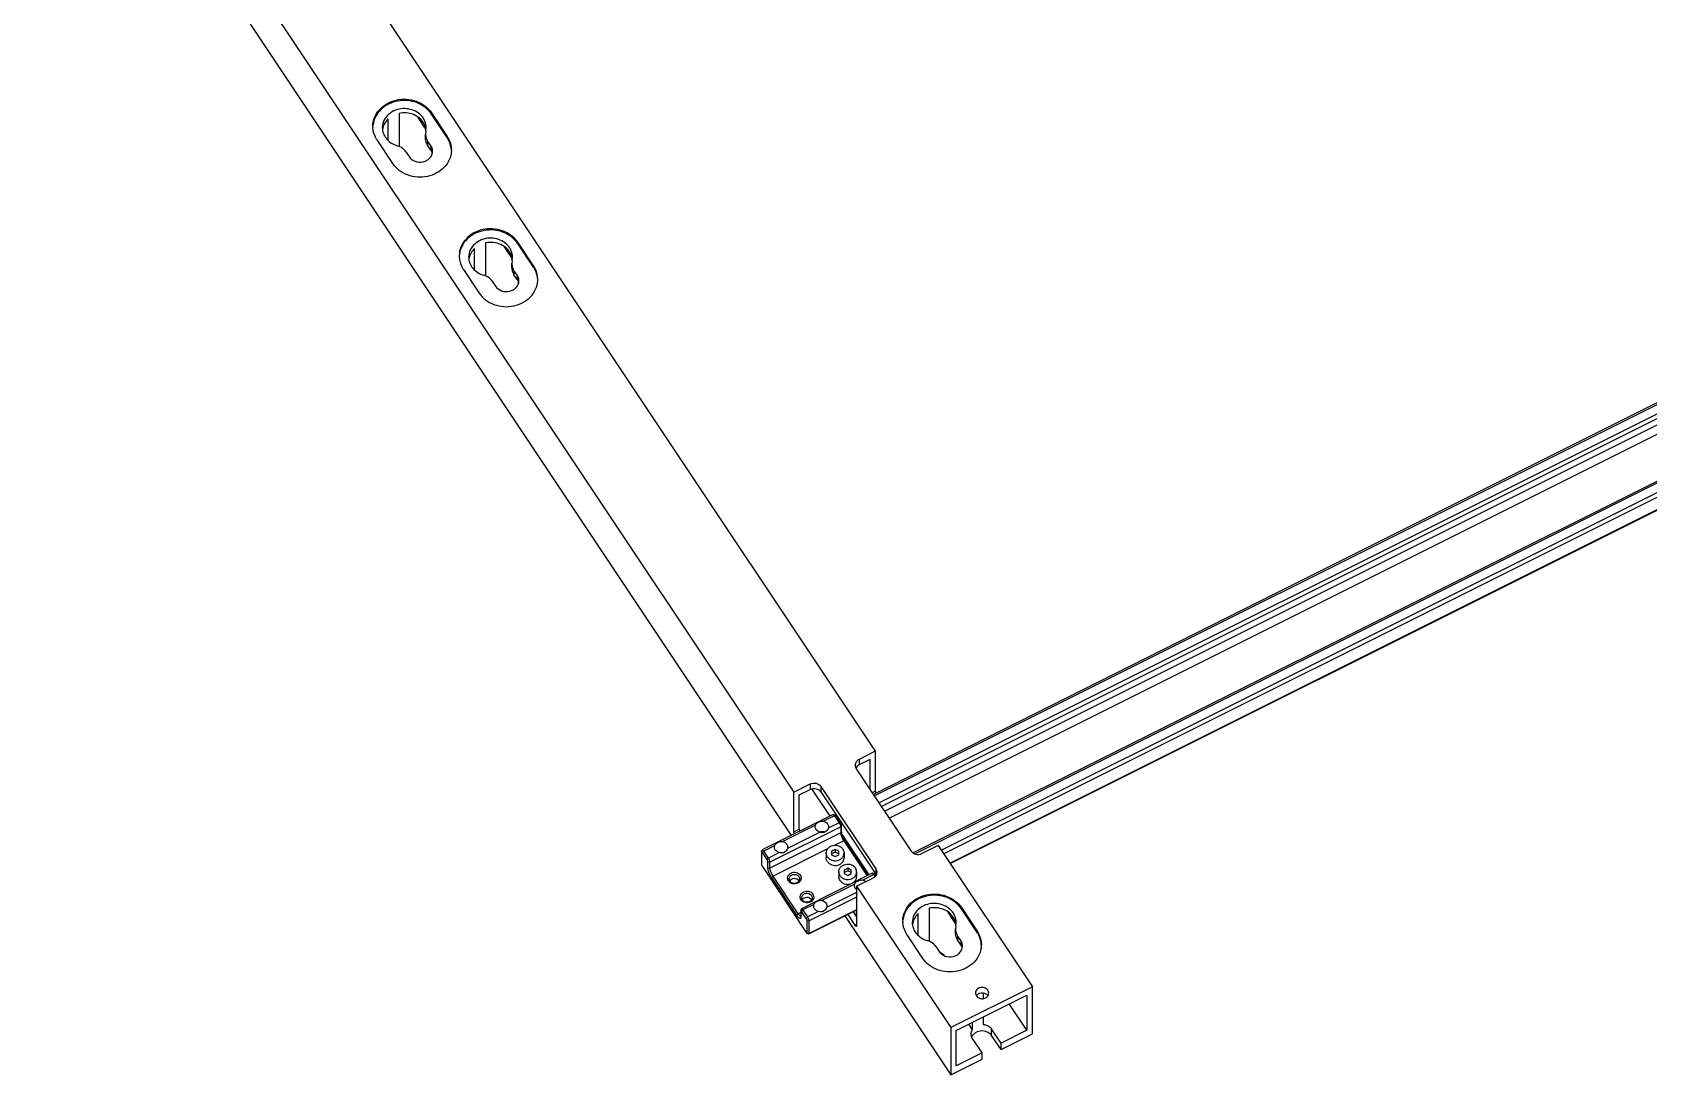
# Model space of a CAD drawing. Header units: millimetres. Extents: x 562 to 17351, y 2396 to 6995.
# Drawn here: x 5571.9 to 5829.2, y 2892.8 to 3058.7 of the extents above; entities that cross this region are included whole.
import ezdxf

# ---------------------------------------------------------------- set-up
doc = ezdxf.new("R2010")
doc.units = ezdxf.units.MM
doc.layers.add('02___PRT_ALL_AXES', color=7, linetype='Continuous')

msp = doc.modelspace()

# ---------------------------------------------------------------- linework, layer by layer
at = {"color": 7, "linetype": 'Continuous'}
for p, q in [((5586.7195, 3123.3083), (5706.0945, 2944.2458)), ((5573.7291, 3116.8131), (5693.1041, 2937.7506)), ((5571.8836, 3112.0814), (5692.6996, 2930.8574)), ((5705.7594, 2937.3873), (5944.8784, 3056.9468)), ((5707.0389, 2935.468), (5946.102, 3054.9995)), ((5707.5389, 2934.718), (5946.102, 3053.9995)), ((5708.2889, 2933.593), (5944.0169, 3051.457)), ((5712.0854, 2928.0502), (5951.1284, 3047.5718)), ((5628.5562, 3041.5249), (5628.5562, 3044.9558)), ((5630.2883, 3045.8218), (5630.2883, 3040.5494)), ((5634.5492, 3043.3317), (5633.3165, 3045.1808)), ((5635.4295, 3045.9133), (5635.4295, 3045.7133)), ((5635.4295, 3045.9133), (5637.9295, 3042.1633)), ((5637.9295, 3041.9633), (5635.4295, 3045.7133)), ((5634.5302, 3042.9486), (5634.4808, 3042.5203)), ((5634.4808, 3041.8453), (5634.4808, 3042.5203)), ((5634.5302, 3042.9486), (5634.5987, 3043.5482)), ((5637.9295, 3042.1633), (5637.9295, 3041.9633)), ((5716.9695, 2927.9333), (5948.6223, 3043.7597)), ((5717.9695, 2926.4333), (5948.6223, 3041.7597)), ((5717.999, 2926.389), (5948.6223, 3041.7007)), ((5629.2692, 3037.8331), (5626.7692, 3041.5831)), ((5631.3516, 3039.7057), (5631.8673, 3038.9322)), ((5635.3314, 3040.6642), (5634.8157, 3041.4378)), ((5634.8157, 3041.4378), (5634.8157, 3040.7628)), ((5635.3314, 3039.9892), (5634.8157, 3040.7628)), ((5635.3314, 3040.6642), (5635.3314, 3039.9892)), ((5642.3062, 3020.8999), (5642.3062, 3024.3308)), ((5644.0383, 3025.1968), (5644.0383, 3019.9244)), ((5648.3203, 3022.6751), (5647.0533, 3024.5757)), ((5649.1795, 3025.2883), (5649.1795, 3025.0883)), ((5651.6795, 3021.5383), (5649.1795, 3025.2883)), ((5651.6795, 3021.3383), (5649.1795, 3025.0883)), ((5648.2802, 3022.3236), (5648.2308, 3021.8953)), ((5648.2308, 3021.2203), (5648.2308, 3021.8953)), ((5648.2802, 3022.3236), (5648.3487, 3022.9232)), ((5651.6795, 3021.5383), (5651.6795, 3021.3383)), ((5640.5192, 3020.9581), (5643.0192, 3017.2081)), ((5645.1016, 3019.0807), (5645.6173, 3018.3072)), ((5649.0814, 3020.0392), (5648.5657, 3020.8128)), ((5648.5657, 3020.8128), (5648.5657, 3020.1378)), ((5649.0814, 3019.3642), (5648.5657, 3020.1378)), ((5649.0814, 3020.0392), (5649.0814, 3019.3642)), ((5706.0945, 2944.2458), (5703.4964, 2942.9468)), ((5706.0945, 2944.2458), (5706.0945, 2937.9208)), ((5703.0389, 2941.468), (5711.7889, 2928.343)), ((5703.4964, 2942.9468), (5703.4964, 2942.0718)), ((5705.2285, 2942.9378), (5703.4964, 2942.0718)), ((5705.2285, 2942.9378), (5705.2285, 2938.1836)), ((5693.1041, 2937.7506), (5695.7022, 2939.0497)), ((5695.7022, 2939.0497), (5695.7022, 2938.1747)), ((5693.1041, 2931.4256), (5693.1041, 2937.7506)), ((5693.9702, 2937.3086), (5695.7022, 2938.1747)), ((5693.9702, 2931.8586), (5693.9702, 2937.3086)), ((5695.9459, 2938.2463), (5698.8288, 2933.922)), ((5697.4097, 2938.6534), (5706.1597, 2925.5284)), ((5697.4097, 2938.6534), (5697.4097, 2937.7784)), ((5697.4097, 2937.7784), (5706.1597, 2924.6534)), ((5705.5764, 2937.6618), (5706.0945, 2937.9208)), ((5699.3602, 2934.1877), (5688.1018, 2928.5585)), ((5699.5838, 2933.9904), (5697.8386, 2933.1179)), ((5699.7067, 2934.0719), (5699.3966, 2934.1869)), ((5699.8003, 2933.9737), (5699.5838, 2933.9904)), ((5699.5838, 2933.9904), (5700.3338, 2932.8654)), ((5699.8003, 2933.9737), (5700.5503, 2932.8487)), ((5700.5838, 2932.2404), (5689.3255, 2926.6113)), ((5700.5838, 2931.2404), (5689.3255, 2925.6113)), ((5693.1041, 2931.4256), (5693.9702, 2931.8586)), ((5694.0416, 2931.5764), (5694.0657, 2931.5404)), ((5700.3338, 2932.8654), (5698.5886, 2931.9929)), ((5700.5503, 2932.8487), (5700.3338, 2932.8654)), ((5700.6753, 2932.5362), (5700.5838, 2932.2404)), ((5700.5838, 2932.2404), (5700.5838, 2931.2404)), ((5700.6753, 2931.5362), (5700.5838, 2931.2404)), ((5700.6753, 2932.5362), (5700.6753, 2931.5362)), ((5687.9865, 2928.2118), (5688.0806, 2928.5289)), ((5690.0706, 2929.2339), (5688.3255, 2928.3613)), ((5698.4987, 2928.6979), (5689.8255, 2924.3613)), ((5699.7022, 2928.6082), (5699.1436, 2928.3289)), ((5701.0838, 2929.9904), (5699.6557, 2929.2764)), ((5700.2608, 2928.3289), (5699.7022, 2928.6082)), ((5699.7022, 2928.6082), (5699.7022, 2928.2082)), ((5700.8108, 2930.949), (5705.0788, 2924.547)), ((5701.3003, 2929.9737), (5701.0838, 2929.9904)), ((5701.0838, 2929.9904), (5704.8043, 2924.4097)), ((5701.3003, 2929.9737), (5704.9583, 2924.4867)), ((5716.0945, 2929.2458), (5713.4964, 2927.9468)), ((5716.0945, 2929.2458), (5731.0945, 2906.7458)), ((5687.9865, 2928.2118), (5687.9839, 2928.1905)), ((5687.9839, 2928.1905), (5687.9839, 2926.1905)), ((5688.1089, 2928.128), (5688.3255, 2928.3613)), ((5688.8589, 2927.003), (5688.1089, 2928.128)), ((5689.0755, 2927.2363), (5688.3255, 2928.3613)), ((5688.8589, 2927.003), (5689.0755, 2927.2363)), ((5688.9839, 2926.6905), (5689.3255, 2926.6113)), ((5688.9839, 2925.6905), (5688.9839, 2926.6905)), ((5690.8206, 2928.1089), (5689.0755, 2927.2363)), ((5689.3255, 2925.6113), (5689.3255, 2926.6113)), ((5699.1436, 2928.3289), (5699.1436, 2927.7704)), ((5699.7022, 2928.2082), (5699.1436, 2927.9289)), ((5699.1436, 2927.7704), (5699.7022, 2927.4911)), ((5700.2608, 2927.9289), (5699.7022, 2928.2082)), ((5699.7022, 2927.4911), (5700.2608, 2927.7704)), ((5700.2608, 2927.7704), (5700.2608, 2928.3289)), ((5688.1089, 2925.878), (5695.1089, 2915.378)), ((5688.9839, 2925.6905), (5689.3255, 2925.6113)), ((5689.6089, 2924.128), (5689.8255, 2924.3613)), ((5693.6089, 2918.128), (5689.6089, 2924.128)), ((5693.8255, 2918.3613), (5689.8255, 2924.3613)), ((5705.6102, 2924.8127), (5694.3518, 2919.1835)), ((5701.7022, 2925.6082), (5701.1436, 2925.3289)), ((5701.1436, 2925.3289), (5701.1436, 2924.7704)), ((5701.7022, 2925.2082), (5701.1436, 2924.9289)), ((5701.1436, 2924.7704), (5701.7022, 2924.4911)), ((5702.2608, 2925.3289), (5701.7022, 2925.6082)), ((5701.7022, 2925.6082), (5701.7022, 2925.2082)), ((5702.2608, 2924.9289), (5701.7022, 2925.2082)), ((5701.7022, 2924.4911), (5702.2608, 2924.7704)), ((5702.2608, 2924.7704), (5702.2608, 2925.3289)), ((5703.1041, 2922.7506), (5705.7022, 2924.0497)), ((5705.8338, 2924.6154), (5704.0886, 2923.7429)), ((5705.9567, 2924.6969), (5705.6466, 2924.8119)), ((5706.0503, 2924.5987), (5705.8338, 2924.6154)), ((5705.8338, 2924.6154), (5706.04, 2924.3062)), ((5706.0503, 2924.5987), (5706.1434, 2924.459)), ((5706.1597, 2925.5284), (5706.1597, 2924.6534)), ((5703.1041, 2921.0006), (5695.5755, 2917.2363)), ((5703.1041, 2922.7506), (5718.1041, 2900.2506)), ((5703.1041, 2922.7506), (5703.1041, 2916.4256)), ((5693.6089, 2918.128), (5693.8255, 2918.3613)), ((5694.2339, 2918.5655), (5693.8255, 2918.3613)), ((5694.2365, 2918.8368), (5694.2339, 2918.8155)), ((5694.2339, 2918.8155), (5694.2339, 2917.8155)), ((5694.2365, 2918.8368), (5694.3306, 2919.1539)), ((5694.3589, 2918.753), (5694.5755, 2918.9863)), ((5695.1089, 2917.628), (5694.3589, 2918.753)), ((5696.3206, 2919.8589), (5694.5755, 2918.9863)), ((5695.3255, 2917.8613), (5694.5755, 2918.9863)), ((5697.0706, 2918.7339), (5695.3255, 2917.8613)), ((5703.1041, 2918.9416), (5695.5491, 2915.1641)), ((5703.1041, 2919.0006), (5695.5755, 2915.2363)), ((5701.7211, 2918.2501), (5702.8541, 2916.5506)), ((5702.5872, 2918.6831), (5703.1041, 2917.9077)), ((5702.6247, 2918.7019), (5703.1041, 2917.9827)), ((5712.9312, 2914.9624), (5712.9312, 2918.3933)), ((5714.6633, 2919.2593), (5714.6633, 2913.9869)), ((5718.9242, 2916.7692), (5717.6915, 2918.6183)), ((5694.2339, 2917.8155), (5694.2212, 2917.709)), ((5695.1089, 2917.628), (5695.3255, 2917.8613)), ((5695.2339, 2917.3155), (5695.5755, 2917.2363)), ((5695.2339, 2915.3155), (5695.2339, 2917.3155)), ((5695.5755, 2915.2363), (5695.5755, 2917.2363)), ((5701.2586, 2918.0189), (5718.1041, 2892.7506)), ((5703.1041, 2916.6756), (5702.8541, 2916.5506)), ((5703.1041, 2916.4256), (5703.0777, 2916.3535)), ((5695.2025, 2915.2798), (5695.5126, 2915.1648)), ((5695.2339, 2915.3155), (5695.5755, 2915.2363)), ((5731.0945, 2906.7458), (5718.1041, 2900.2506)), ((5718.9702, 2899.8086), (5730.2285, 2905.4378)), ((5723.2473, 2905.7716), (5723.2473, 2904.8688)), ((5730.2285, 2905.4378), (5730.2285, 2899.8128)), ((5731.0945, 2899.2458), (5731.0945, 2906.7458)), ((5730.2285, 2899.8128), (5727.416, 2904.0315)), ((5718.1041, 2900.2506), (5718.1041, 2892.7506)), ((5720.9208, 2900.784), (5721.5152, 2899.8923)), ((5721.5152, 2901.0812), (5721.5152, 2899.8923)), ((5723.2473, 2901.9472), (5723.2473, 2900.7583)), ((5718.9702, 2894.1836), (5718.9702, 2899.8086)), ((5723.0838, 2896.2404), (5721.5838, 2898.4904)), ((5726.1149, 2897.756), (5724.6149, 2900.006)), ((5724.6149, 2899.006), (5724.6149, 2900.006)), ((5726.1149, 2896.756), (5724.6149, 2899.006)), ((5730.2285, 2899.8128), (5726.1149, 2897.756)), ((5726.1149, 2896.756), (5731.0945, 2899.2458)), ((5726.1149, 2896.756), (5726.1149, 2897.756)), ((5718.1041, 2892.7506), (5723.0838, 2895.2404)), ((5723.0838, 2896.2404), (5718.9702, 2894.1836)), ((5723.0838, 2895.2404), (5723.0838, 2896.2404))]:
    msp.add_line(p, q, dxfattribs=at)
for centre, radius, start, end in [((5629.8509, 3043.7484), 3.7516, 180.003287, 183.016956), ((5636.3539, 3041.8446), 1.8731, 179.980062, 182.732276), ((5631.95, 3042.8713), 2.6494, 8.889045, 14.040323), ((5633.9658, 3039.0784), 1.6414, 23.795461, 33.70389), ((5634.03, 3039.1064), 1.5715, 13.076667, 23.804619), ((5634.0924, 3039.7979), 1.507, 0.011071, 11.524019), ((5634.86, 3039.998), 3.7394, 356.835615, 0.002692), ((5643.6009, 3023.1234), 3.7515, 180.003267, 183.016924), ((5644.0014, 3022.246), 2.6521, 167.82109, 171.30069), ((5645.6097, 3022.2222), 2.7428, 14.274516, 24.412006), ((5645.6885, 3022.2437), 2.6612, 7.76976, 14.243814), ((5647.7158, 3018.4534), 1.6414, 23.795461, 33.70389), ((5647.78, 3018.4814), 1.5715, 13.076667, 23.804619), ((5647.8424, 3019.1729), 1.507, 0.011071, 11.524019), ((5648.61, 3019.373), 3.7393, 356.844115, 0.002678), ((5705.305, 2924.0835), 1.0274, 27.733224, 33.692943)]:
    msp.add_arc(centre, radius, start, end, dxfattribs=at)
for points, knots in [([(5626.0993, 3043.7482), (5626.0993, 3044.2205), (5626.2868, 3045.1891), (5627.0849, 3046.4584), (5628.301, 3047.4294), (5630.2953, 3048.2006), (5633.0495, 3048.0734), (5634.8683, 3046.7549), (5635.4295, 3045.9133)], [0, 0, 0, 0, 0.11565564, 0.23499568, 0.35995321, 0.49005656, 0.75229482, 1, 1, 1, 1]), ([(5635.4295, 3045.7133), (5634.891, 3046.5209), (5633.1714, 3047.8043), (5630.5402, 3048.0143), (5628.584, 3047.3725), (5627.3463, 3046.5166), (5626.4673, 3045.3638), (5626.1818, 3044.4541), (5626.1267, 3044.0008)], [0, 0, 0, 0, 0.24653851, 0.50779566, 0.63809011, 0.76380072, 0.88403199, 1, 1, 1, 1]), ([(5634.5991, 3043.5482), (5634.5992, 3043.8957), (5634.4534, 3044.6095), (5633.6232, 3045.8557), (5631.7875, 3046.756), (5629.4088, 3046.4742), (5628.1792, 3045.365), (5627.8647, 3044.7059)], [0, 0, 0, 0, 0.11655664, 0.23706959, 0.49198153, 0.75502911, 1, 1, 1, 1]), ([(5634.2214, 3044.2432), (5633.8592, 3044.8621), (5632.6056, 3045.8631), (5631.0363, 3045.9761), (5630.2883, 3045.8218)], [0, 0, 0, 0, 0.48425247, 1, 1, 1, 1]), ([(5626.7692, 3041.5831), (5626.6706, 3041.7311), (5626.3206, 3042.3345), (5626.1318, 3043.0325), (5626.1045, 3043.551)], [0, 0, 0, 0, 0.25508366, 1, 1, 1, 1]), ([(5627.5994, 3043.5482), (5627.5995, 3042.9191), (5628.1212, 3041.5809), (5629.3277, 3040.8663), (5629.9835, 3040.6753)], [0, 0, 0, 0, 0.47944173, 1, 1, 1, 1]), ([(5637.9295, 3042.1633), (5638.0374, 3042.0013), (5638.4162, 3041.3398), (5638.5993, 3040.5652), (5638.5993, 3039.9982)], [0, 0, 0, 0, 0.25553988, 1, 1, 1, 1]), ([(5638.5941, 3039.996), (5638.5667, 3040.5145), (5638.3777, 3041.2122), (5638.028, 3041.8155), (5637.9295, 3041.9633)], [0, 0, 0, 0, 0.74504725, 1, 1, 1, 1]), ([(5638.5936, 3039.7916), (5638.568, 3039.3273), (5638.3344, 3038.3845), (5637.4973, 3037.1681), (5636.2699, 3036.2499), (5634.2917, 3035.5385), (5631.5934, 3035.7043), (5629.82, 3037.007), (5629.2692, 3037.8331)], [0, 0, 0, 0, 0.11576306, 0.23549866, 0.36080742, 0.49101129, 0.75282248, 1, 1, 1, 1]), ([(5631.3516, 3039.7057), (5631.2755, 3039.8199), (5630.9166, 3040.2601), (5630.3948, 3040.5555), (5629.9835, 3040.6753)], [0, 0, 0, 0, 0.24261174, 1, 1, 1, 1]), ([(5631.8673, 3038.9322), (5632.0917, 3038.5955), (5632.8193, 3038.0683), (5633.921, 3038.0164), (5634.7187, 3038.3272), (5635.3502, 3038.8234), (5635.5993, 3039.4207), (5635.5993, 3039.7982)], [0, 0, 0, 0, 0.24869238, 0.51195581, 0.64256657, 0.76800981, 1, 1, 1, 1]), ([(5649.1795, 3025.2883), (5648.6183, 3026.1299), (5646.7995, 3027.4484), (5644.0453, 3027.5756), (5642.051, 3026.8044), (5640.8349, 3025.8333), (5640.0368, 3024.5641), (5639.8493, 3023.5955), (5639.8493, 3023.1232)], [0, 0, 0, 0, 0.24770621, 0.5099451, 0.64004793, 0.76500504, 0.88434469, 1, 1, 1, 1]), ([(5649.1795, 3025.0883), (5648.641, 3025.8959), (5646.9214, 3027.1793), (5644.2902, 3027.3893), (5642.334, 3026.7475), (5641.0963, 3025.8916), (5640.2173, 3024.7388), (5639.9318, 3023.8291), (5639.8767, 3023.3758)], [0, 0, 0, 0, 0.24653851, 0.50779566, 0.63809011, 0.76380072, 0.88403199, 1, 1, 1, 1]), ([(5648.3491, 3022.9232), (5648.3492, 3023.2707), (5648.2034, 3023.9845), (5647.3732, 3025.2307), (5645.5375, 3026.131), (5643.1588, 3025.8492), (5641.9292, 3024.74), (5641.6147, 3024.0809)], [0, 0, 0, 0, 0.11655664, 0.23706959, 0.49198153, 0.75502911, 1, 1, 1, 1]), ([(5648.1073, 3023.3558), (5647.7942, 3024.0463), (5646.5175, 3025.2138), (5644.8367, 3025.3615), (5644.0383, 3025.1968)], [0, 0, 0, 0, 0.48187108, 1, 1, 1, 1]), ([(5639.8545, 3022.926), (5639.8818, 3022.4075), (5640.0706, 3021.7095), (5640.4206, 3021.1061), (5640.5192, 3020.9581)], [0, 0, 0, 0, 0.74491588, 1, 1, 1, 1]), ([(5641.3494, 3022.9232), (5641.3495, 3022.2941), (5641.8712, 3020.9559), (5643.0777, 3020.2413), (5643.7335, 3020.0503)], [0, 0, 0, 0, 0.47944173, 1, 1, 1, 1]), ([(5652.3493, 3019.3732), (5652.3493, 3019.9402), (5652.1662, 3020.7148), (5651.7874, 3021.3763), (5651.6795, 3021.5383)], [0, 0, 0, 0, 0.74445986, 1, 1, 1, 1]), ([(5652.3441, 3019.371), (5652.3167, 3019.8895), (5652.1277, 3020.5872), (5651.778, 3021.1905), (5651.6795, 3021.3383)], [0, 0, 0, 0, 0.74504725, 1, 1, 1, 1]), ([(5643.0192, 3017.2081), (5643.57, 3016.3819), (5645.3435, 3015.0792), (5648.0421, 3014.9135), (5650.0202, 3015.6251), (5651.2476, 3016.5434), (5652.0846, 3017.7599), (5652.3181, 3018.7028), (5652.3437, 3019.1672)], [0, 0, 0, 0, 0.24718032, 0.5089923, 0.63919567, 0.76450324, 0.88423752, 1, 1, 1, 1]), ([(5645.1016, 3019.0807), (5645.0255, 3019.1949), (5644.6666, 3019.6351), (5644.1448, 3019.9305), (5643.7335, 3020.0503)], [0, 0, 0, 0, 0.24261174, 1, 1, 1, 1]), ([(5645.6173, 3018.3072), (5645.8417, 3017.9705), (5646.5693, 3017.4433), (5647.671, 3017.3914), (5648.4687, 3017.7022), (5649.1002, 3018.1984), (5649.3493, 3018.7957), (5649.3493, 3019.1732)], [0, 0, 0, 0, 0.24869238, 0.51195581, 0.64256657, 0.76800981, 1, 1, 1, 1]), ([(5703.4964, 2942.9468), (5703.3159, 2942.8565), (5702.9986, 2942.5955), (5702.8715, 2942.1981), (5702.8715, 2942.0093)], [0, 0, 0, 0, 0.51664078, 1, 1, 1, 1]), ([(5695.7022, 2939.0497), (5695.9868, 2939.192), (5696.6583, 2939.2733), (5697.2412, 2938.9062), (5697.4097, 2938.6534)], [0, 0, 0, 0, 0.51161741, 1, 1, 1, 1]), ([(5695.7022, 2938.1747), (5695.9868, 2938.317), (5696.6583, 2938.3983), (5697.2412, 2938.0312), (5697.4097, 2937.7784)], [0, 0, 0, 0, 0.51161741, 1, 1, 1, 1]), ([(5706.0945, 2937.9208), (5706.0945, 2937.9002), (5706.1076, 2937.7901), (5706.1459, 2937.685), (5706.1808, 2937.6024)], [0, 0, 0, 0, 0.18677013, 1, 1, 1, 1]), ([(5699.3602, 2934.1877), (5699.3626, 2934.1889), (5699.3745, 2934.1929), (5699.3876, 2934.1903), (5699.3966, 2934.1869)], [0, 0, 0, 0, 0.22159768, 1, 1, 1, 1]), ([(5699.3966, 2934.1869), (5699.4107, 2934.1817), (5699.4411, 2934.1618), (5699.5073, 2934.0988), (5699.5529, 2934.0368), (5699.5838, 2933.9904)], [0, 0, 0, 0, 0.1648311, 0.3902179, 1, 1, 1, 1]), ([(5699.7067, 2934.0719), (5699.7233, 2934.0658), (5699.7577, 2934.0327), (5699.7848, 2933.9969), (5699.8003, 2933.9737)], [0, 0, 0, 0, 0.38886283, 1, 1, 1, 1]), ([(5693.1904, 2931.1072), (5693.1774, 2931.1381), (5693.1382, 2931.2405), (5693.1041, 2931.3489), (5693.1041, 2931.4256)], [0, 0, 0, 0, 0.30405235, 1, 1, 1, 1]), ([(5693.9702, 2931.8586), (5693.9702, 2931.8402), (5693.9805, 2931.743), (5694.0125, 2931.6498), (5694.0416, 2931.5764)], [0, 0, 0, 0, 0.18933976, 1, 1, 1, 1]), ([(5697.1719, 2931.4039), (5697.3106, 2931.4571), (5697.6116, 2931.507), (5697.9093, 2931.4396), (5698.0439, 2931.3781)], [0, 0, 0, 0, 0.50095197, 1, 1, 1, 1]), ([(5697.3401, 2931.3534), (5697.4285, 2931.3789), (5697.6142, 2931.4007), (5697.7975, 2931.3633), (5697.8828, 2931.3303)], [0, 0, 0, 0, 0.50111566, 1, 1, 1, 1]), ([(5700.3338, 2932.8654), (5700.4044, 2932.7596), (5700.4901, 2932.5941), (5700.5639, 2932.3806), (5700.5838, 2932.2823), (5700.5838, 2932.2404)], [0, 0, 0, 0, 0.56256304, 0.81481242, 1, 1, 1, 1]), ([(5700.5503, 2932.8487), (5700.5856, 2932.7958), (5700.6284, 2932.713), (5700.6654, 2932.6063), (5700.6753, 2932.5571), (5700.6753, 2932.5362)], [0, 0, 0, 0, 0.56255272, 0.81480658, 1, 1, 1, 1]), ([(5700.5838, 2931.2404), (5700.5838, 2931.203), (5700.5925, 2931.1191), (5700.6347, 2930.9254), (5700.7303, 2930.6509), (5700.8856, 2930.3158), (5701.014, 2930.0951), (5701.0838, 2929.9904)], [0, 0, 0, 0, 0.08269689, 0.18531458, 0.43731644, 0.72236847, 1, 1, 1, 1]), ([(5700.6753, 2931.5362), (5700.6753, 2931.4894), (5700.6862, 2931.3845), (5700.7389, 2931.1424), (5700.8585, 2930.7993), (5701.0525, 2930.3804), (5701.2131, 2930.1045), (5701.3003, 2929.9737)], [0, 0, 0, 0, 0.08270284, 0.18530912, 0.43731552, 0.72237592, 1, 1, 1, 1]), ([(5688.1018, 2928.5585), (5688.0994, 2928.5573), (5688.089, 2928.5502), (5688.0833, 2928.5381), (5688.0806, 2928.5289)], [0, 0, 0, 0, 0.22151889, 1, 1, 1, 1]), ([(5688.3255, 2928.3613), (5688.3041, 2928.3933), (5688.2635, 2928.4493), (5688.2092, 2928.5097), (5688.1682, 2928.5424), (5688.1391, 2928.5597), (5688.1135, 2928.5643), (5688.1018, 2928.5585)], [0, 0, 0, 0, 0.37145827, 0.66745946, 0.78221842, 0.87410572, 1, 1, 1, 1]), ([(5687.9839, 2926.1905), (5687.9839, 2926.1696), (5687.9939, 2926.1204), (5688.0308, 2926.0137), (5688.0736, 2925.931), (5688.1089, 2925.878)], [0, 0, 0, 0, 0.18519342, 0.43744728, 1, 1, 1, 1]), ([(5688.1089, 2928.128), (5688.0961, 2928.1473), (5688.0723, 2928.1796), (5688.0398, 2928.2131), (5688.0165, 2928.2267), (5688.0026, 2928.2297), (5687.991, 2928.2236), (5687.9877, 2928.2159), (5687.9865, 2928.2118)], [0, 0, 0, 0, 0.40023497, 0.69190619, 0.79163294, 0.86451595, 0.92584165, 1, 1, 1, 1]), ([(5688.9839, 2926.6905), (5688.9839, 2926.7115), (5688.974, 2926.7606), (5688.9371, 2926.8674), (5688.8942, 2926.9501), (5688.8589, 2927.003)], [0, 0, 0, 0, 0.18519342, 0.43744728, 1, 1, 1, 1]), ([(5689.3255, 2926.6113), (5689.3255, 2926.6532), (5689.3056, 2926.7514), (5689.2318, 2926.965), (5689.146, 2927.1304), (5689.0755, 2927.2363)], [0, 0, 0, 0, 0.18518758, 0.43743696, 1, 1, 1, 1]), ([(5711.7889, 2928.343), (5711.9574, 2928.0903), (5712.5403, 2927.7231), (5713.2118, 2927.8045), (5713.4964, 2927.9468)], [0, 0, 0, 0, 0.48838259, 1, 1, 1, 1]), ([(5689.6089, 2924.128), (5689.5218, 2924.2588), (5689.3612, 2924.5348), (5689.1671, 2924.9536), (5689.0476, 2925.2968), (5688.9948, 2925.5389), (5688.9839, 2925.6437), (5688.9839, 2925.6905)], [0, 0, 0, 0, 0.27762408, 0.56268448, 0.81469088, 0.91729716, 1, 1, 1, 1]), ([(5689.8255, 2924.3613), (5689.7557, 2924.4659), (5689.6272, 2924.6867), (5689.472, 2925.0218), (5689.3763, 2925.2963), (5689.3342, 2925.49), (5689.3255, 2925.5738), (5689.3255, 2925.6113)], [0, 0, 0, 0, 0.27763153, 0.56268356, 0.81468542, 0.91730311, 1, 1, 1, 1]), ([(5692.276, 2923.5866), (5692.2077, 2923.689), (5692.1129, 2923.9244), (5692.1428, 2924.3053), (5692.3395, 2924.6421), (5692.6643, 2924.8831), (5693.0658, 2924.9988), (5693.4872, 2924.9752), (5693.869, 2924.816), (5694.0661, 2924.6254), (5694.138, 2924.5175)], [0, 0, 0, 0, 0.11785597, 0.23381384, 0.35340791, 0.47972946, 0.61179171, 0.74552192, 0.87601051, 1, 1, 1, 1]), ([(5694.138, 2924.5175), (5694.2063, 2924.4151), (5694.3012, 2924.1797), (5694.2713, 2923.7988), (5694.0746, 2923.462), (5693.7498, 2923.221), (5693.3482, 2923.1053), (5692.9268, 2923.1289), (5692.545, 2923.2881), (5692.3479, 2923.4788), (5692.276, 2923.5866)], [0, 0, 0, 0, 0.11785597, 0.23381384, 0.35340791, 0.47972946, 0.61179171, 0.74552192, 0.87601051, 1, 1, 1, 1]), ([(5692.382, 2923.9271), (5692.382, 2924.005), (5692.4129, 2924.1648), (5692.5447, 2924.3743), (5692.7452, 2924.5344), (5692.9925, 2924.63), (5693.2612, 2924.6527), (5693.5246, 2924.6002), (5693.7559, 2924.4776), (5693.8757, 2924.3531), (5693.9215, 2924.2843)], [0, 0, 0, 0, 0.11498833, 0.23363351, 0.35786414, 0.4872103, 0.61924342, 0.75058026, 0.87807372, 1, 1, 1, 1]), ([(5692.4925, 2923.5698), (5692.4572, 2923.6228), (5692.4014, 2923.738), (5692.382, 2923.8647), (5692.382, 2923.9271)], [0, 0, 0, 0, 0.5052831, 1, 1, 1, 1]), ([(5694.032, 2923.9271), (5694.032, 2923.8491), (5694.0011, 2923.6893), (5693.8694, 2923.4799), (5693.6688, 2923.3197), (5693.4216, 2923.2241), (5693.1528, 2923.2015), (5692.8895, 2923.254), (5692.6582, 2923.3765), (5692.5384, 2923.5011), (5692.4925, 2923.5698)], [0, 0, 0, 0, 0.11498833, 0.23363351, 0.35786414, 0.4872103, 0.61924342, 0.75058026, 0.87807372, 1, 1, 1, 1]), ([(5693.9215, 2924.2843), (5693.9568, 2924.2313), (5694.0126, 2924.1161), (5694.032, 2923.9894), (5694.032, 2923.9271)], [0, 0, 0, 0, 0.5052831, 1, 1, 1, 1]), ([(5705.6102, 2924.8127), (5705.6126, 2924.8139), (5705.6245, 2924.8179), (5705.6376, 2924.8153), (5705.6466, 2924.8119)], [0, 0, 0, 0, 0.22159768, 1, 1, 1, 1]), ([(5705.6466, 2924.8119), (5705.6607, 2924.8067), (5705.6911, 2924.7868), (5705.7573, 2924.7238), (5705.8029, 2924.6618), (5705.8338, 2924.6154)], [0, 0, 0, 0, 0.1648311, 0.3902179, 1, 1, 1, 1]), ([(5705.9567, 2924.6969), (5705.9733, 2924.6908), (5706.0077, 2924.6577), (5706.0348, 2924.6219), (5706.0503, 2924.5987)], [0, 0, 0, 0, 0.38886283, 1, 1, 1, 1]), ([(5694.276, 2920.5866), (5694.2077, 2920.689), (5694.1129, 2920.9244), (5694.1428, 2921.3053), (5694.3395, 2921.6421), (5694.6643, 2921.8831), (5695.0658, 2921.9988), (5695.4872, 2921.9752), (5695.869, 2921.816), (5696.0661, 2921.6254), (5696.138, 2921.5175)], [0, 0, 0, 0, 0.11785597, 0.23381384, 0.35340791, 0.47972946, 0.61179171, 0.74552192, 0.87601051, 1, 1, 1, 1]), ([(5696.138, 2921.5175), (5696.2063, 2921.4151), (5696.3012, 2921.1797), (5696.2713, 2920.7988), (5696.0746, 2920.462), (5695.7498, 2920.221), (5695.3482, 2920.1053), (5694.9268, 2920.1289), (5694.545, 2920.2881), (5694.3479, 2920.4788), (5694.276, 2920.5866)], [0, 0, 0, 0, 0.11785597, 0.23381384, 0.35340791, 0.47972946, 0.61179171, 0.74552192, 0.87601051, 1, 1, 1, 1]), ([(5694.382, 2920.9271), (5694.382, 2921.005), (5694.4129, 2921.1648), (5694.5447, 2921.3743), (5694.7452, 2921.5344), (5694.9925, 2921.63), (5695.2612, 2921.6527), (5695.5246, 2921.6002), (5695.7559, 2921.4776), (5695.8757, 2921.3531), (5695.9215, 2921.2843)], [0, 0, 0, 0, 0.11498833, 0.23363351, 0.35786414, 0.4872103, 0.61924342, 0.75058026, 0.87807372, 1, 1, 1, 1]), ([(5694.4925, 2920.5698), (5694.4572, 2920.6228), (5694.4014, 2920.738), (5694.382, 2920.8647), (5694.382, 2920.9271)], [0, 0, 0, 0, 0.5052831, 1, 1, 1, 1]), ([(5696.032, 2920.9271), (5696.032, 2920.8491), (5696.0011, 2920.6893), (5695.8694, 2920.4799), (5695.6688, 2920.3197), (5695.4216, 2920.2241), (5695.1528, 2920.2015), (5694.8895, 2920.254), (5694.6582, 2920.3765), (5694.5384, 2920.5011), (5694.4925, 2920.5698)], [0, 0, 0, 0, 0.11498833, 0.23363351, 0.35786414, 0.4872103, 0.61924342, 0.75058026, 0.87807372, 1, 1, 1, 1]), ([(5695.9215, 2921.2843), (5695.9568, 2921.2313), (5696.0126, 2921.1161), (5696.032, 2920.9894), (5696.032, 2920.9271)], [0, 0, 0, 0, 0.5052831, 1, 1, 1, 1]), ([(5694.2359, 2917.9601), (5694.2074, 2917.9618), (5694.1405, 2917.9946), (5694.045, 2918.0779), (5693.9351, 2918.2041), (5693.863, 2918.305), (5693.8255, 2918.3613)], [0, 0, 0, 0, 0.14608604, 0.36418795, 0.65284206, 1, 1, 1, 1]), ([(5694.3589, 2918.753), (5694.3461, 2918.7723), (5694.3223, 2918.8046), (5694.2898, 2918.8381), (5694.2665, 2918.8517), (5694.2526, 2918.8547), (5694.241, 2918.8486), (5694.2377, 2918.8409), (5694.2365, 2918.8368)], [0, 0, 0, 0, 0.40023497, 0.69190619, 0.79163294, 0.86451595, 0.92584165, 1, 1, 1, 1]), ([(5694.3518, 2919.1835), (5694.3494, 2919.1823), (5694.339, 2919.1752), (5694.3333, 2919.1631), (5694.3306, 2919.1539)], [0, 0, 0, 0, 0.22151889, 1, 1, 1, 1]), ([(5694.5755, 2918.9863), (5694.5541, 2919.0183), (5694.5135, 2919.0743), (5694.4592, 2919.1347), (5694.4182, 2919.1674), (5694.3891, 2919.1847), (5694.3635, 2919.1893), (5694.3518, 2919.1835)], [0, 0, 0, 0, 0.37145827, 0.66745946, 0.78221842, 0.87410572, 1, 1, 1, 1]), ([(5694.2212, 2917.709), (5694.2151, 2917.6884), (5694.2018, 2917.659), (5694.1701, 2917.6342), (5694.1318, 2917.6223), (5694.0712, 2917.6343), (5693.9949, 2917.679), (5693.9076, 2917.7526), (5693.7698, 2917.8992), (5693.6734, 2918.0314), (5693.6089, 2918.128)], [0, 0, 0, 0, 0.07394869, 0.10510534, 0.13608759, 0.20885355, 0.30844402, 0.43916521, 0.60030235, 1, 1, 1, 1]), ([(5695.2339, 2917.3155), (5695.2339, 2917.3365), (5695.224, 2917.3856), (5695.1871, 2917.4924), (5695.1442, 2917.5751), (5695.1089, 2917.628)], [0, 0, 0, 0, 0.18519342, 0.43744728, 1, 1, 1, 1]), ([(5695.5755, 2917.2363), (5695.5755, 2917.2782), (5695.5556, 2917.3764), (5695.4818, 2917.59), (5695.396, 2917.7554), (5695.3255, 2917.8613)], [0, 0, 0, 0, 0.18518758, 0.43743696, 1, 1, 1, 1]), ([(5703.0777, 2916.3535), (5703.0482, 2916.3383), (5702.9427, 2916.4208), (5702.8924, 2916.4932), (5702.8541, 2916.5506)], [0, 0, 0, 0, 0.32450668, 1, 1, 1, 1]), ([(5695.1089, 2915.378), (5695.1244, 2915.3548), (5695.1515, 2915.319), (5695.1859, 2915.286), (5695.2025, 2915.2798)], [0, 0, 0, 0, 0.61113717, 1, 1, 1, 1]), ([(5695.2025, 2915.2798), (5695.2067, 2915.2782), (5695.2154, 2915.2761), (5695.2277, 2915.2831), (5695.2331, 2915.2979), (5695.2339, 2915.309), (5695.2339, 2915.3155)], [0, 0, 0, 0, 0.23148736, 0.42504098, 0.66591527, 1, 1, 1, 1]), ([(5695.5126, 2915.1648), (5695.516, 2915.1635), (5695.5277, 2915.1599), (5695.5413, 2915.1602), (5695.5491, 2915.1641)], [0, 0, 0, 0, 0.29339665, 1, 1, 1, 1]), ([(5695.5491, 2915.1641), (5695.5535, 2915.1663), (5695.5646, 2915.1759), (5695.574, 2915.2019), (5695.5755, 2915.2237), (5695.5755, 2915.2363)], [0, 0, 0, 0, 0.18512306, 0.52893445, 1, 1, 1, 1]), ([(5723.2473, 2900.7583), (5723.3861, 2900.7481), (5723.9087, 2900.6575), (5724.3981, 2900.3312), (5724.6149, 2900.006)], [0, 0, 0, 0, 0.26267449, 1, 1, 1, 1]), ([(5721.711, 2899.1708), (5722.0678, 2899.5736), (5723.2172, 2900.0112), (5724.3206, 2899.4473), (5724.6149, 2899.006)], [0, 0, 0, 0, 0.50360057, 1, 1, 1, 1])]:
    msp.add_open_spline(points, degree=3, knots=knots, dxfattribs=at)
for points in [[(5627.8647, 3044.7059), (5627.6942, 3044.3486), (5627.5992, 3043.9441), (5627.5994, 3043.5482)], [(5628.5562, 3044.9558), (5628.296, 3044.7174), (5628.0713, 3044.4314), (5627.9083, 3044.1184)], [(5627.9083, 3044.1184), (5627.7679, 3043.8488), (5627.6703, 3043.552), (5627.6266, 3043.2512)], [(5634.5202, 3043.5141), (5634.4565, 3043.7689), (5634.3541, 3044.0165), (5634.2214, 3044.2432)], [(5634.4808, 3042.5203), (5634.4807, 3042.3099), (5634.5173, 3042.0967), (5634.5863, 3041.8979)], [(5634.8157, 3040.7628), (5634.6221, 3041.0531), (5634.4996, 3041.4068), (5634.4829, 3041.7554)], [(5634.5863, 3041.8979), (5634.6425, 3041.736), (5634.7206, 3041.5804), (5634.8157, 3041.4378)], [(5635.5689, 3040.099), (5635.5281, 3040.2992), (5635.4447, 3040.4942), (5635.3314, 3040.6642)], [(5641.6147, 3024.0809), (5641.4442, 3023.7236), (5641.3492, 3023.3191), (5641.3494, 3022.9232)], [(5642.3062, 3024.3308), (5642.0821, 3024.1255), (5641.8846, 3023.8857), (5641.7305, 3023.6237)], [(5641.7305, 3023.6237), (5641.5819, 3023.3712), (5641.4708, 3023.0919), (5641.409, 3022.8055)], [(5648.2308, 3021.8953), (5648.2307, 3021.6849), (5648.2673, 3021.4717), (5648.3363, 3021.2728)], [(5648.2308, 3021.2203), (5648.2307, 3021.0163), (5648.2651, 3020.8098), (5648.33, 3020.6164)], [(5648.3363, 3021.2728), (5648.3925, 3021.1109), (5648.4706, 3020.9554), (5648.5657, 3020.8128)], [(5648.33, 3020.6164), (5648.3866, 3020.4478), (5648.467, 3020.2857), (5648.5657, 3020.1378)], [(5649.3189, 3019.474), (5649.2781, 3019.6742), (5649.1947, 3019.8692), (5649.0814, 3020.0392)], [(5702.8715, 2942.0093), (5702.8714, 2941.8204), (5702.9341, 2941.6251), (5703.0389, 2941.468)], [(5703.4964, 2942.0718), (5703.2825, 2941.9648), (5703.0887, 2941.787), (5702.9794, 2941.5743)], [(5706.0689, 2924.3282), (5705.9671, 2924.2133), (5705.8395, 2924.1183), (5705.7022, 2924.0497)], [(5706.3272, 2924.9872), (5706.3271, 2924.7512), (5706.2255, 2924.5047), (5706.0689, 2924.3282)], [(5706.1597, 2925.5284), (5706.2645, 2925.3713), (5706.3273, 2925.176), (5706.3272, 2924.9872)], [(5722.173, 2905.3011), (5722.229, 2905.3918), (5722.3024, 2905.4734), (5722.3856, 2905.5401)], [(5722.3856, 2905.5401), (5722.5033, 2905.6347), (5722.6449, 2905.7036), (5722.7908, 2905.7424)], [(5722.7908, 2905.7424), (5723.0837, 2905.8203), (5723.4317, 2905.7784), (5723.6923, 2905.6236)], [(5723.6923, 2905.6236), (5723.8164, 2905.5499), (5723.9286, 2905.448), (5724.0087, 2905.3279)], [(5721.3493, 2899.2482), (5721.3493, 2899.4699), (5721.4096, 2899.6974), (5721.5152, 2899.8923)], [(5721.5838, 2898.4904), (5721.4371, 2898.7104), (5721.3493, 2898.9838), (5721.3493, 2899.2482)], [(5721.4502, 2898.7552), (5721.5124, 2898.9065), (5721.6025, 2899.0484), (5721.711, 2899.1708)]]:
    msp.add_open_spline(points, degree=3, dxfattribs=at)
at = {"layer": '02___PRT_ALL_AXES', "color": 7, "linetype": 'Continuous'}
for p, q in [((5705.9139, 2937.1555), (5942.084, 3055.2406)), ((5706.6639, 2936.0305), (5942.834, 3054.1156)), ((5712.4035, 2927.9003), (5948.334, 3045.8656)), ((5716.5945, 2928.4958), (5948.6223, 3044.5097)), ((5696.5658, 2932.4815), (5691.3434, 2929.8703)), ((5697.3158, 2931.3565), (5692.0934, 2928.7453)), ((5698.2822, 2928.0497), (5698.2822, 2927.2997)), ((5701.1222, 2928.0497), (5701.1222, 2927.2997)), ((5700.2822, 2925.0497), (5700.2822, 2924.2997)), ((5703.1222, 2925.0497), (5703.1222, 2924.2997)), ((5702.8158, 2923.1065), (5697.5934, 2920.4953)), ((5703.1041, 2921.7506), (5698.3434, 2919.3703)), ((5719.8045, 2919.3508), (5722.3045, 2915.6008)), ((5719.8045, 2919.3508), (5719.8045, 2919.1508)), ((5722.3045, 2915.4008), (5719.8045, 2919.1508)), ((5718.9052, 2916.3861), (5718.8558, 2915.9578)), ((5718.8558, 2915.2828), (5718.8558, 2915.9578)), ((5718.9052, 2916.3861), (5718.9737, 2916.9857)), ((5722.3045, 2915.6008), (5722.3045, 2915.4008)), ((5713.6442, 2911.2706), (5711.1442, 2915.0206)), ((5715.7266, 2913.1432), (5716.2423, 2912.3697)), ((5719.7064, 2914.1017), (5719.1907, 2914.8753)), ((5719.1907, 2914.8753), (5719.1907, 2914.2003)), ((5719.7064, 2913.4267), (5719.1907, 2914.2003)), ((5719.7064, 2914.1017), (5719.7064, 2913.4267))]:
    msp.add_line(p, q, dxfattribs=at)
for centre, radius, start, end in [((5693.35, 2923.2782), 0.6869, 29.515469, 33.694944), ((5695.35, 2920.2782), 0.6869, 29.515469, 33.694944), ((5714.2259, 2917.1859), 3.7516, 180.003287, 183.016956), ((5716.325, 2916.3088), 2.6494, 8.889018, 14.040329), ((5720.7289, 2915.2821), 1.8731, 179.980062, 182.732276), ((5718.3408, 2912.5159), 1.6414, 23.795461, 33.70389), ((5718.405, 2912.5439), 1.5715, 13.076667, 23.804619), ((5718.4674, 2913.2354), 1.507, 0.011071, 11.524019), ((5719.235, 2913.4355), 3.7394, 356.835615, 0.002692), ((5715.6495, 2910.4832), 1.89, 42.425977, 54.018742)]:
    msp.add_arc(centre, radius, start, end, dxfattribs=at)
for points in [[(5696.5272, 2932.2372), (5696.5272, 2932.3196), (5696.5405, 2932.403), (5696.5658, 2932.4815)], [(5698.6272, 2932.2372), (5698.6272, 2932.1547), (5698.6139, 2932.0713), (5698.5886, 2931.9929)], [(5690.032, 2928.9896), (5690.032, 2929.072), (5690.0453, 2929.1554), (5690.0706, 2929.2339)], [(5692.132, 2928.9896), (5692.132, 2928.9071), (5692.1187, 2928.8237), (5692.0934, 2928.7453)], [(5702.7772, 2922.8622), (5702.7772, 2922.9446), (5702.7905, 2923.028), (5702.8158, 2923.1065)], [(5696.282, 2919.6146), (5696.282, 2919.697), (5696.2953, 2919.7804), (5696.3206, 2919.8589)], [(5698.382, 2919.6146), (5698.382, 2919.5321), (5698.3687, 2919.4487), (5698.3434, 2919.3703)], [(5712.9312, 2918.3933), (5712.671, 2918.1549), (5712.4463, 2917.8689), (5712.2833, 2917.5559)], [(5712.2397, 2918.1434), (5712.0692, 2917.7861), (5711.9742, 2917.3816), (5711.9744, 2916.9857)], [(5712.2833, 2917.5559), (5712.1429, 2917.2863), (5712.0453, 2916.9895), (5712.0016, 2916.6887)], [(5718.8952, 2916.9516), (5718.8315, 2917.2064), (5718.7291, 2917.454), (5718.5964, 2917.6807)], [(5718.8558, 2915.9578), (5718.8557, 2915.7474), (5718.8923, 2915.5342), (5718.9613, 2915.3354)], [(5719.1907, 2914.2003), (5718.9971, 2914.4906), (5718.8746, 2914.8443), (5718.8579, 2915.1929)], [(5718.9613, 2915.3354), (5719.0175, 2915.1735), (5719.0956, 2915.0179), (5719.1907, 2914.8753)], [(5719.9439, 2913.5365), (5719.9031, 2913.7367), (5719.8197, 2913.9317), (5719.7064, 2914.1017)], [(5716.7599, 2912.0125), (5716.6601, 2912.0851), (5716.5529, 2912.1484), (5716.4416, 2912.2017)], [(5722.0493, 2905.7482), (5722.0493, 2905.5896), (5722.102, 2905.4256), (5722.19, 2905.2935)], [(5724.1494, 2905.7482), (5724.1494, 2905.9069), (5724.0967, 2906.0709), (5724.0087, 2906.2029)]]:
    msp.add_open_spline(points, degree=3, dxfattribs=at)
for points, knots in [([(5696.6679, 2931.7825), (5696.6229, 2931.8499), (5696.5519, 2931.9965), (5696.5272, 2932.1578), (5696.5272, 2932.2372)], [0, 0, 0, 0, 0.50529557, 1, 1, 1, 1]), ([(5696.5658, 2932.4815), (5696.5835, 2932.5364), (5696.6325, 2932.6411), (5696.7452, 2932.7746), (5696.8876, 2932.8852), (5697.0538, 2932.9795), (5697.2378, 2933.0589), (5697.4966, 2933.1365), (5697.7073, 2933.1471), (5697.8386, 2933.1179)], [0, 0, 0, 0, 0.11367008, 0.22467, 0.34114197, 0.46722639, 0.6003702, 0.734954, 1, 1, 1, 1]), ([(5697.3158, 2931.3565), (5697.184, 2931.3858), (5696.9345, 2931.4875), (5696.739, 2931.6758), (5696.6679, 2931.7825)], [0, 0, 0, 0, 0.51287971, 1, 1, 1, 1]), ([(5698.5886, 2931.9929), (5698.5493, 2931.8709), (5698.4238, 2931.6364), (5698.1695, 2931.4143), (5697.9174, 2931.3261), (5697.65, 2931.2971), (5697.448, 2931.327), (5697.3158, 2931.3565)], [0, 0, 0, 0, 0.242731, 0.49356152, 0.61833162, 0.74348095, 1, 1, 1, 1]), ([(5697.8386, 2933.1179), (5697.9704, 2933.0885), (5698.22, 2932.9868), (5698.4154, 2932.7985), (5698.4865, 2932.6918)], [0, 0, 0, 0, 0.51287971, 1, 1, 1, 1]), ([(5698.4865, 2932.6918), (5698.5315, 2932.6244), (5698.6025, 2932.4778), (5698.6272, 2932.3165), (5698.6272, 2932.2372)], [0, 0, 0, 0, 0.50529557, 1, 1, 1, 1]), ([(5690.1727, 2928.5349), (5690.1277, 2928.6023), (5690.0567, 2928.7489), (5690.032, 2928.9102), (5690.032, 2928.9896)], [0, 0, 0, 0, 0.50529557, 1, 1, 1, 1]), ([(5690.0706, 2929.2339), (5690.0883, 2929.2888), (5690.1373, 2929.3935), (5690.25, 2929.527), (5690.3924, 2929.6376), (5690.5586, 2929.7319), (5690.7426, 2929.8113), (5691.0014, 2929.8889), (5691.2121, 2929.8995), (5691.3434, 2929.8703)], [0, 0, 0, 0, 0.11367008, 0.22467, 0.34114197, 0.46722639, 0.6003702, 0.734954, 1, 1, 1, 1]), ([(5690.8206, 2928.1089), (5690.6889, 2928.1382), (5690.4393, 2928.24), (5690.2438, 2928.4282), (5690.1727, 2928.5349)], [0, 0, 0, 0, 0.51287971, 1, 1, 1, 1]), ([(5692.0934, 2928.7453), (5692.0541, 2928.6233), (5691.9286, 2928.3888), (5691.6743, 2928.1667), (5691.4222, 2928.0785), (5691.1548, 2928.0495), (5690.9528, 2928.0794), (5690.8206, 2928.1089)], [0, 0, 0, 0, 0.242731, 0.49356152, 0.61833162, 0.74348095, 1, 1, 1, 1]), ([(5691.3434, 2929.8703), (5691.4752, 2929.8409), (5691.7248, 2929.7392), (5691.9202, 2929.5509), (5691.9913, 2929.4442)], [0, 0, 0, 0, 0.51287971, 1, 1, 1, 1]), ([(5691.9913, 2929.4442), (5692.0363, 2929.3768), (5692.1073, 2929.2302), (5692.132, 2929.0689), (5692.132, 2928.9896)], [0, 0, 0, 0, 0.50529557, 1, 1, 1, 1]), ([(5698.2822, 2928.0497), (5698.2822, 2928.1167), (5698.295, 2928.2518), (5698.3521, 2928.4482), (5698.4455, 2928.6339), (5698.6161, 2928.8623), (5698.9074, 2929.0952), (5699.3329, 2929.2596), (5699.7955, 2929.2986), (5700.2488, 2929.2082), (5700.6469, 2928.9972), (5700.8531, 2928.7829), (5700.932, 2928.6645)], [0, 0, 0, 0, 0.05744116, 0.11538051, 0.17425145, 0.23437151, 0.35848231, 0.48770446, 0.61961021, 0.75082069, 0.87819904, 1, 1, 1, 1]), ([(5701.1222, 2928.0497), (5701.1222, 2928.157), (5701.0888, 2928.3751), (5700.9928, 2928.5733), (5700.932, 2928.6645)], [0, 0, 0, 0, 0.49474467, 1, 1, 1, 1]), ([(5698.4725, 2927.4348), (5698.4117, 2927.526), (5698.3156, 2927.7242), (5698.2822, 2927.9423), (5698.2822, 2928.0497)], [0, 0, 0, 0, 0.50525533, 1, 1, 1, 1]), ([(5698.4725, 2926.6848), (5698.4117, 2926.776), (5698.3156, 2926.9742), (5698.2822, 2927.1923), (5698.2822, 2927.2997)], [0, 0, 0, 0, 0.50525533, 1, 1, 1, 1]), ([(5698.4725, 2927.4348), (5698.5513, 2927.3164), (5698.7575, 2927.1021), (5699.1557, 2926.8911), (5699.609, 2926.8007), (5700.0715, 2926.8397), (5700.497, 2927.0041), (5700.7883, 2927.2371), (5700.959, 2927.4655), (5701.0523, 2927.6511), (5701.1094, 2927.8475), (5701.1222, 2927.9826), (5701.1222, 2928.0497)], [0, 0, 0, 0, 0.12180096, 0.24917931, 0.38038979, 0.51229554, 0.64151769, 0.76562849, 0.82574855, 0.88461949, 0.94255884, 1, 1, 1, 1]), ([(5698.4725, 2926.6848), (5698.5513, 2926.5664), (5698.7575, 2926.3521), (5699.1557, 2926.1411), (5699.609, 2926.0507), (5700.0715, 2926.0897), (5700.497, 2926.2541), (5700.7883, 2926.4871), (5700.959, 2926.7155), (5701.0523, 2926.9011), (5701.1094, 2927.0975), (5701.1222, 2927.2326), (5701.1222, 2927.2997)], [0, 0, 0, 0, 0.12180096, 0.24917931, 0.38038979, 0.51229554, 0.64151769, 0.76562849, 0.82574855, 0.88461949, 0.94255884, 1, 1, 1, 1]), ([(5700.2822, 2925.0497), (5700.2822, 2925.1167), (5700.295, 2925.2518), (5700.3521, 2925.4482), (5700.4455, 2925.6339), (5700.6161, 2925.8623), (5700.9074, 2926.0952), (5701.3329, 2926.2596), (5701.7955, 2926.2986), (5702.2488, 2926.2082), (5702.6469, 2925.9972), (5702.8531, 2925.7829), (5702.932, 2925.6645)], [0, 0, 0, 0, 0.05744116, 0.11538051, 0.17425145, 0.23437151, 0.35848231, 0.48770446, 0.61961021, 0.75082069, 0.87819904, 1, 1, 1, 1]), ([(5692.4659, 2923.616), (5692.5329, 2923.7346), (5692.7499, 2923.9389), (5693.1784, 2924.0495), (5693.6136, 2923.9639), (5693.8452, 2923.7738), (5693.9215, 2923.6593)], [0, 0, 0, 0, 0.2411405, 0.49822483, 0.75647042, 1, 1, 1, 1]), ([(5700.4725, 2924.4348), (5700.4117, 2924.526), (5700.3156, 2924.7242), (5700.2822, 2924.9423), (5700.2822, 2925.0497)], [0, 0, 0, 0, 0.50525533, 1, 1, 1, 1]), ([(5700.4725, 2923.6848), (5700.4117, 2923.776), (5700.3156, 2923.9742), (5700.2822, 2924.1923), (5700.2822, 2924.2997)], [0, 0, 0, 0, 0.50525533, 1, 1, 1, 1]), ([(5700.4725, 2924.4348), (5700.5513, 2924.3164), (5700.7575, 2924.1021), (5701.1557, 2923.8911), (5701.609, 2923.8007), (5702.0715, 2923.8397), (5702.497, 2924.0041), (5702.7883, 2924.2371), (5702.959, 2924.4655), (5703.0523, 2924.6511), (5703.1094, 2924.8475), (5703.1222, 2924.9826), (5703.1222, 2925.0497)], [0, 0, 0, 0, 0.12180096, 0.24917931, 0.38038979, 0.51229554, 0.64151769, 0.76562849, 0.82574855, 0.88461949, 0.94255884, 1, 1, 1, 1]), ([(5700.4725, 2923.6848), (5700.5513, 2923.5664), (5700.7575, 2923.3521), (5701.1557, 2923.1411), (5701.609, 2923.0507), (5702.0715, 2923.0897), (5702.497, 2923.2541), (5702.7883, 2923.4871), (5702.959, 2923.7155), (5703.0523, 2923.9011), (5703.1094, 2924.0975), (5703.1222, 2924.2326), (5703.1222, 2924.2997)], [0, 0, 0, 0, 0.12180096, 0.24917931, 0.38038979, 0.51229554, 0.64151769, 0.76562849, 0.82574855, 0.88461949, 0.94255884, 1, 1, 1, 1]), ([(5702.8158, 2923.1065), (5702.8335, 2923.1614), (5702.8825, 2923.2661), (5702.9952, 2923.3996), (5703.1376, 2923.5102), (5703.3038, 2923.6045), (5703.4878, 2923.6839), (5703.7466, 2923.7615), (5703.9573, 2923.7721), (5704.0886, 2923.7429)], [0, 0, 0, 0, 0.11367008, 0.22467, 0.34114197, 0.46722639, 0.6003702, 0.734954, 1, 1, 1, 1]), ([(5703.1222, 2925.0497), (5703.1222, 2925.157), (5703.0888, 2925.3751), (5702.9928, 2925.5733), (5702.932, 2925.6645)], [0, 0, 0, 0, 0.49474467, 1, 1, 1, 1]), ([(5704.0886, 2923.7429), (5704.1353, 2923.7325), (5704.3147, 2923.6811), (5704.4819, 2923.5847), (5704.5848, 2923.4918)], [0, 0, 0, 0, 0.25658327, 1, 1, 1, 1]), ([(5694.4659, 2920.616), (5694.5329, 2920.7346), (5694.7499, 2920.9389), (5695.1784, 2921.0495), (5695.6136, 2920.9639), (5695.8452, 2920.7738), (5695.9215, 2920.6593)], [0, 0, 0, 0, 0.2411405, 0.49822483, 0.75647042, 1, 1, 1, 1]), ([(5702.9179, 2922.4075), (5702.8729, 2922.4749), (5702.8019, 2922.6215), (5702.7772, 2922.7828), (5702.7772, 2922.8622)], [0, 0, 0, 0, 0.50529557, 1, 1, 1, 1]), ([(5703.1006, 2922.2057), (5703.0828, 2922.2205), (5703.0149, 2922.2809), (5702.9555, 2922.3511), (5702.9179, 2922.4075)], [0, 0, 0, 0, 0.25417669, 1, 1, 1, 1]), ([(5710.4743, 2917.1857), (5710.4743, 2917.658), (5710.6618, 2918.6266), (5711.4599, 2919.8959), (5712.676, 2920.8669), (5714.6703, 2921.6381), (5717.4245, 2921.5109), (5719.2433, 2920.1924), (5719.8045, 2919.3508)], [0, 0, 0, 0, 0.11565564, 0.23499568, 0.35995321, 0.49005656, 0.75229482, 1, 1, 1, 1]), ([(5719.8045, 2919.1508), (5719.266, 2919.9584), (5717.5464, 2921.2418), (5714.9152, 2921.4518), (5712.959, 2920.81), (5711.7213, 2919.9541), (5710.8423, 2918.8013), (5710.5568, 2917.8916), (5710.5017, 2917.4383)], [0, 0, 0, 0, 0.24653851, 0.50779566, 0.63809011, 0.76380072, 0.88403199, 1, 1, 1, 1]), ([(5696.4227, 2919.1599), (5696.3777, 2919.2273), (5696.3067, 2919.3739), (5696.282, 2919.5352), (5696.282, 2919.6146)], [0, 0, 0, 0, 0.50529557, 1, 1, 1, 1]), ([(5696.3206, 2919.8589), (5696.3383, 2919.9138), (5696.3873, 2920.0185), (5696.5, 2920.152), (5696.6424, 2920.2626), (5696.8086, 2920.3569), (5696.9926, 2920.4363), (5697.2514, 2920.5139), (5697.4621, 2920.5245), (5697.5934, 2920.4953)], [0, 0, 0, 0, 0.11367008, 0.22467, 0.34114197, 0.46722639, 0.6003702, 0.734954, 1, 1, 1, 1]), ([(5697.0706, 2918.7339), (5696.9389, 2918.7632), (5696.6893, 2918.865), (5696.4938, 2919.0532), (5696.4227, 2919.1599)], [0, 0, 0, 0, 0.51287971, 1, 1, 1, 1]), ([(5698.3434, 2919.3703), (5698.3041, 2919.2483), (5698.1786, 2919.0138), (5697.9243, 2918.7917), (5697.6722, 2918.7035), (5697.4048, 2918.6745), (5697.2028, 2918.7044), (5697.0706, 2918.7339)], [0, 0, 0, 0, 0.242731, 0.49356152, 0.61833162, 0.74348095, 1, 1, 1, 1]), ([(5697.5934, 2920.4953), (5697.7252, 2920.4659), (5697.9748, 2920.3642), (5698.1702, 2920.1759), (5698.2413, 2920.0692)], [0, 0, 0, 0, 0.51287971, 1, 1, 1, 1]), ([(5698.2413, 2920.0692), (5698.2863, 2920.0018), (5698.3573, 2919.8552), (5698.382, 2919.6939), (5698.382, 2919.6146)], [0, 0, 0, 0, 0.50529557, 1, 1, 1, 1]), ([(5718.9741, 2916.9857), (5718.9742, 2917.3332), (5718.8284, 2918.047), (5717.9982, 2919.2932), (5716.1625, 2920.1935), (5713.7838, 2919.9117), (5712.5542, 2918.8025), (5712.2397, 2918.1434)], [0, 0, 0, 0, 0.11655664, 0.23706959, 0.49198153, 0.75502911, 1, 1, 1, 1]), ([(5718.5964, 2917.6807), (5718.2342, 2918.2996), (5716.9806, 2919.3006), (5715.4113, 2919.4136), (5714.6633, 2919.2593)], [0, 0, 0, 0, 0.48425244, 1, 1, 1, 1]), ([(5711.1442, 2915.0206), (5711.0456, 2915.1686), (5710.6956, 2915.772), (5710.5068, 2916.47), (5710.4795, 2916.9885)], [0, 0, 0, 0, 0.25508366, 1, 1, 1, 1]), ([(5711.9744, 2916.9857), (5711.9745, 2916.3566), (5712.4962, 2915.0184), (5713.7027, 2914.3038), (5714.3585, 2914.1128)], [0, 0, 0, 0, 0.47944173, 1, 1, 1, 1]), ([(5722.3045, 2915.6008), (5722.4124, 2915.4388), (5722.7912, 2914.7773), (5722.9743, 2914.0027), (5722.9743, 2913.4357)], [0, 0, 0, 0, 0.25553988, 1, 1, 1, 1]), ([(5722.9686, 2913.2291), (5722.943, 2912.7648), (5722.7094, 2911.822), (5721.8723, 2910.6056), (5720.6449, 2909.6874), (5718.6667, 2908.976), (5715.9684, 2909.1418), (5714.195, 2910.4445), (5713.6442, 2911.2706)], [0, 0, 0, 0, 0.11576306, 0.23549866, 0.36080742, 0.49101129, 0.75282248, 1, 1, 1, 1]), ([(5715.7266, 2913.1432), (5715.6505, 2913.2574), (5715.2916, 2913.6976), (5714.7698, 2913.993), (5714.3585, 2914.1128)], [0, 0, 0, 0, 0.24261174, 1, 1, 1, 1]), ([(5716.2423, 2912.3697), (5716.4667, 2912.033), (5717.1943, 2911.5058), (5718.296, 2911.4539), (5719.0937, 2911.7647), (5719.7252, 2912.2609), (5719.9743, 2912.8582), (5719.9743, 2913.2357)], [0, 0, 0, 0, 0.24869238, 0.51195581, 0.64256657, 0.76800981, 1, 1, 1, 1]), ([(5722.9691, 2913.4335), (5722.9417, 2913.952), (5722.7527, 2914.6497), (5722.403, 2915.253), (5722.3045, 2915.4008)], [0, 0, 0, 0, 0.74504725, 1, 1, 1, 1]), ([(5724.0087, 2906.2029), (5723.8908, 2906.3797), (5723.5078, 2906.6563), (5722.824, 2906.6893), (5722.2256, 2906.3693), (5722.0493, 2905.9464), (5722.0493, 2905.7482)], [0, 0, 0, 0, 0.2494945, 0.5135215, 0.76731349, 1, 1, 1, 1]), ([(5722.19, 2905.2935), (5722.3079, 2905.1168), (5722.6909, 2904.8402), (5723.3746, 2904.8072), (5723.973, 2905.1271), (5724.1493, 2905.5501), (5724.1494, 2905.7482)], [0, 0, 0, 0, 0.2494945, 0.5135215, 0.76731349, 1, 1, 1, 1])]:
    msp.add_open_spline(points, degree=3, knots=knots, dxfattribs=at)

doc.saveas('drawing.dxf')
